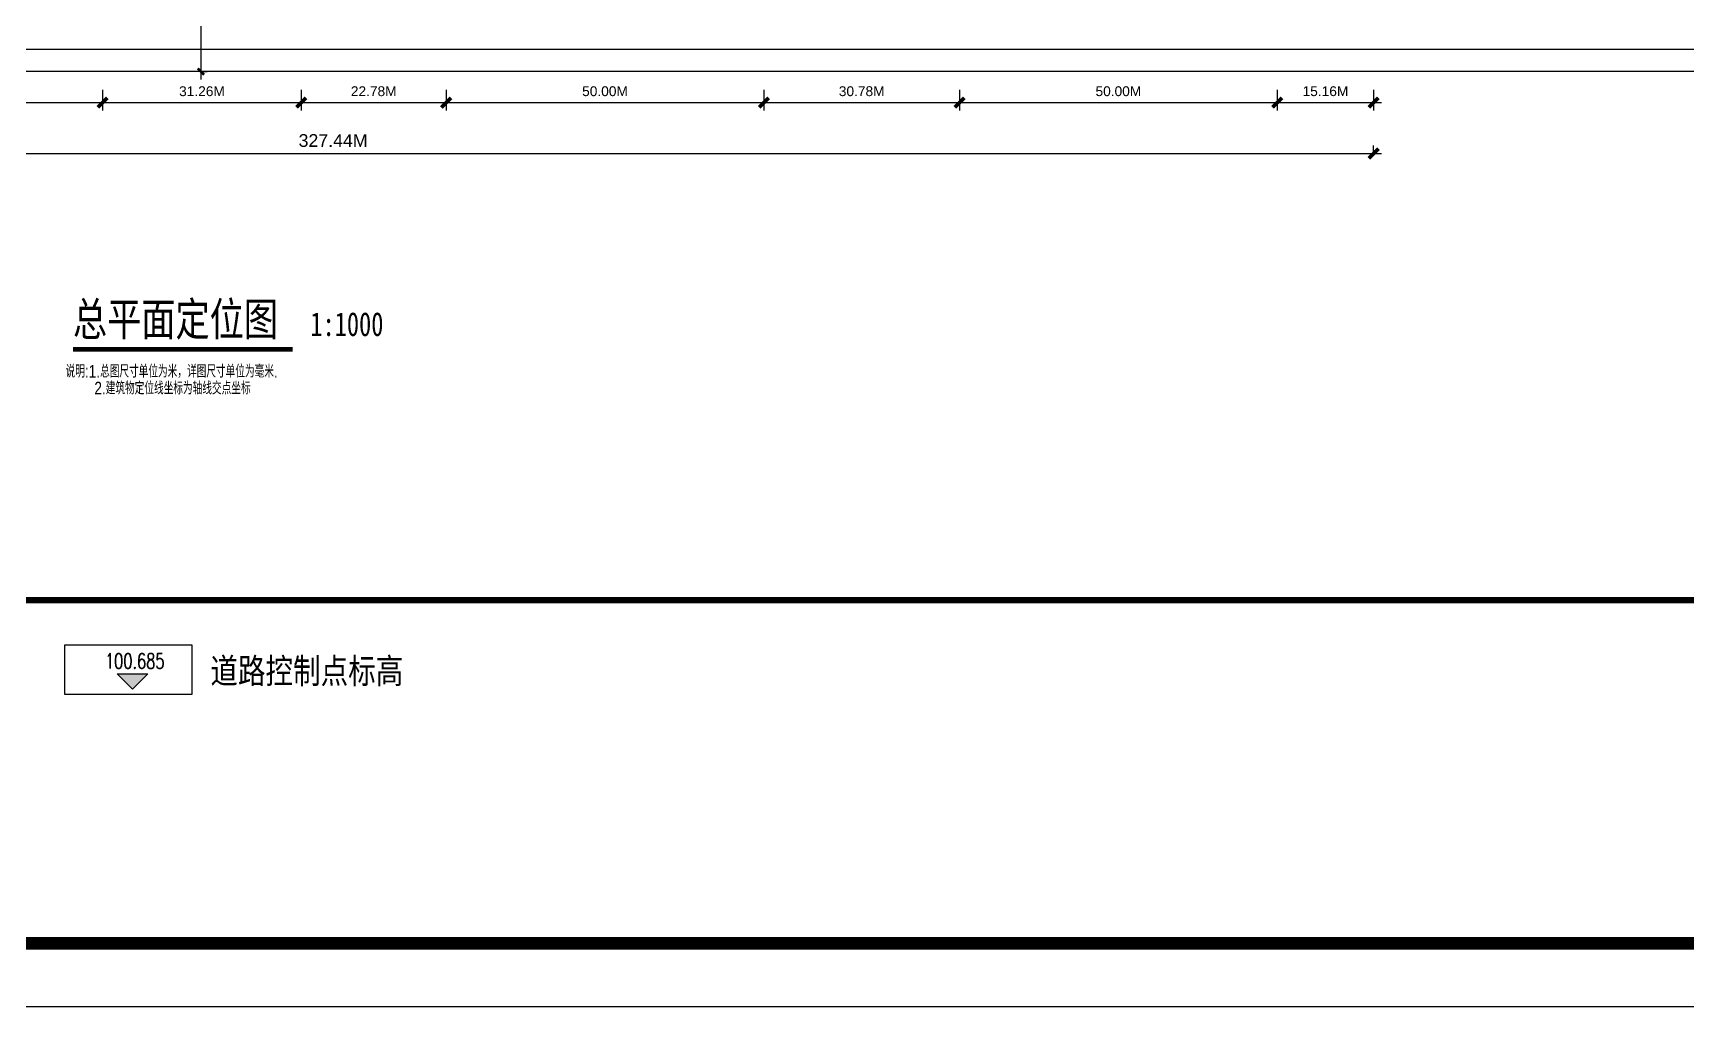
# Model space of a CAD drawing. Header units: millimetres. Extents: x 48598 to 491737630, y -729628 to 3796815806.
# Drawn here: x 489791242 to 490051464, y 3796214806 to 3796368089 of the extents above; entities that cross this region are included whole.
import ezdxf

# ---------------------------------------------------------------- set-up
doc = ezdxf.new("R2010")
doc.units = ezdxf.units.MM
doc.header["$LTSCALE"] = 0.4
doc.layers.get('0').update_dxf_attribs({"color": 251})
for name, color, linetype in [('1-总平标注', 7, 'Continuous'), ('DIM_ELEV', 3, 'Continuous'), ('DIM_SYMB', 3, 'Continuous'), ('PUB_DIM', 3, 'Continuous'), ('PUB_TEXT', 7, 'Continuous'), ('PUB_TITLE', 7, 'Continuous'), ('RD-侧石线', 7, 'Continuous'), ('Red Line$0$RD-红线', 7, 'Continuous'), ('建筑-图框', 3, 'Continuous')]:
    doc.layers.add(name, color=color, linetype=linetype)
doc.layers.add('Aa_BEM', color=7, linetype='Continuous', lineweight=0)
doc.styles.add('-黑体', font='', dxfattribs={"width": 0.8})
doc.styles.add('_TCH_DIM', font='SIMPLEX', dxfattribs={"bigfont": 'GBCBIG'})
doc.styles.add('Arial', font='arial.ttf')
doc.styles.add('ARIAL_T3', font='arial.ttf')
doc.styles.add('HZ', font='aaa等高度-单线.shx', dxfattribs={"width": 0.7, "bigfont": 'aaa-hztxt.shx'})
doc.styles.add('黑体', font='', dxfattribs={"width": 0.75})
doc.styles.get('-黑体').set_extended_font_data('SimHei')
doc.styles.get('黑体').set_extended_font_data('SimHei')
doc.dimstyles.new('Copy of DIM_CHINA_Height_must_be_current_aec', dxfattribs={"dimscale": 0, "dimtxt": 2, "dimasz": 1.5, "dimexe": 1.25, "dimexo": 0, "dimgap": 1, "dimtad": 1, "dimrnd": 0.01, "dimzin": 1, "dimdsep": 46, "dimlunit": 6, "dimtxsty": 'Arial', "dimblk": 'ARCHTICK', "dimcen": 2.5, "dimdle": 1.25, "dimadec": 0, "dimazin": 0, "dimtfac": 1, "dimtix": 1, "dimtmove": 2, "dimatfit": 3, "dimfxl": 2, "dimfxlon": 1, "dimtolj": 1, "dimtzin": 0, "dimarcsym": 0})
doc.dimstyles.new('DIM_CHINA_Height_must_be_current_IN_METERS', dxfattribs={"dimscale": 0, "dimtxt": 2, "dimasz": 1, "dimexe": 1, "dimexo": 0, "dimgap": 1, "dimtad": 1, "dimlfac": 0.001, "dimrnd": 0.01, "dimzin": 1, "dimdsep": 46, "dimtxsty": 'Arial', "dimblk": 'ARCHTICK', "dimcen": 2.5, "dimdle": 1.25, "dimadec": 0, "dimazin": 0, "dimtfac": 1, "dimtix": 1, "dimtmove": 2, "dimatfit": 3, "dimfxl": 3, "dimfxlon": 1, "dimtolj": 1, "dimtzin": 0, "dimarcsym": 0})
doc.dimstyles.new('DIM_CHINA_HEIGHT_MUST_BE_CURRENT_IN_METERS&&1000', dxfattribs={"dimtxt": 1546.413502, "dimasz": 1500, "dimexe": 1250, "dimexo": 0, "dimgap": 1000, "dimtad": 1, "dimlfac": 0.001, "dimrnd": 0.01, "dimzin": 1, "dimdsep": 46, "dimtxsty": 'ARIAL_T3', "dimblk": 'ARCHTICK', "dimcen": 2.5, "dimdle": 1250, "dimadec": 0, "dimazin": 0, "dimtfac": 1, "dimtix": 1, "dimtmove": 2, "dimatfit": 3, "dimfxl": 2000, "dimfxlon": 1, "dimtolj": 1, "dimtzin": 0, "dimarcsym": 0})

# ---------------------------------------------------------------- blocks, each defined once
blk = doc.blocks.new('_ArchTick')
at = {"color": 0, "linetype": 'ByBlock', "const_width": 0.4}
blk.add_lwpolyline([(-0.5, -0.5), (0.5, 0.5)], dxfattribs=at)
blk = doc.blocks.new('*D43')
at = {"layer": 'Aa_BEM', "color": 0, "lineweight": -2, "transparency": 16777216}
for p, q in [((489817639, 3796393279), (489817639, 3796360778)), ((489814639, 3796392029), (489818639, 3796392029)), ((489817607, 3796362028), (489818639, 3796362028))]:
    blk.add_line(p, q, dxfattribs=at)
at = {"layer": 'Aa_BEM', "color": 0, "lineweight": -2, "transparency": 16777216, "xscale": 1000, "yscale": 1000, "zscale": 1000}
for p, rotation in [((489817639, 3796392029), 90), ((489817639, 3796362028), 270)]:
    blk.add_blockref('_ArchTick', p, dxfattribs=dict(at, rotation=rotation))
at = {"layer": 'Aa_BEM', "color": 0, "transparency": 16777216, "insert": (489815617, 3796377029), "char_height": 2000, "attachment_point": 5, "rotation": 90, "style": 'Arial'}
blk.add_mtext('\\A1;30.00M', dxfattribs=at)
blk = doc.blocks.new('*D35')
at = {"layer": 'Aa_BEM', "linetype": 'Continuous', "lineweight": -2, "transparency": 16777216}
for p, q in [((489673481, 3796349140), (490003420, 3796349140)), ((489674731, 3796349138), (489674731, 3796350390)), ((490002170, 3796349138), (490002170, 3796350390))]:
    blk.add_line(p, q, dxfattribs=at)
at = {"layer": 'Aa_BEM', "linetype": 'Continuous', "lineweight": -2, "transparency": 16777216, "xscale": 1500, "yscale": 1500, "zscale": 1500, "rotation": 180}
blk.add_blockref('_ArchTick', (489674731, 3796349140), dxfattribs=at)
at = {"layer": 'Aa_BEM', "linetype": 'Continuous', "lineweight": -2, "transparency": 16777216, "xscale": 1500, "yscale": 1500, "zscale": 1500}
blk.add_blockref('_ArchTick', (490002170, 3796349140), dxfattribs=at)
at = {"layer": 'Aa_BEM', "linetype": 'Continuous', "lineweight": 0, "transparency": 16777216, "insert": (489838451, 3796351162), "char_height": 2000, "attachment_point": 5, "style": 'Arial'}
blk.add_mtext('\\A1;\\A1;327.44M', dxfattribs=at)
blk = doc.blocks.new('TK')
at = {"layer": '建筑-图框'}
blk.add_lwpolyline([(829585, -1084872), (913685, -1084872), (913685, -1144272), (829585, -1144272)], close=True, dxfattribs=at)
at = {"layer": '建筑-图框', "const_width": 200}
blk.add_lwpolyline([(832085, -1143272), (912685, -1143272), (912685, -1085872), (832085, -1085872)], close=True, dxfattribs=at)
blk = doc.blocks.new('*D80')
at = {"layer": 'PUB_DIM', "color": 0, "lineweight": -2, "transparency": 16777216}
for p, q in [((489754849, 3796359138), (489754849, 3796355888)), ((489802185, 3796359138), (489802185, 3796355888)), ((489753599, 3796357138), (489803435, 3796357138))]:
    blk.add_line(p, q, dxfattribs=at)
at = {"layer": 'PUB_DIM', "color": 0, "lineweight": -2, "transparency": 16777216, "xscale": 1500, "yscale": 1500, "zscale": 1500}
for p, rotation in [((489754849, 3796357138), 180.0004637015192), ((489802185, 3796357138), 0.0004637015191437988)]:
    blk.add_blockref('_ArchTick', p, dxfattribs=dict(at, rotation=rotation))
at = {"layer": 'PUB_DIM', "color": 0, "transparency": 16777216, "insert": (489778517, 3796358928), "char_height": 1546.4, "attachment_point": 5, "rotation": 0.00046, "style": 'ARIAL_T3'}
blk.add_mtext('\\A1;47.34M', dxfattribs=at)
blk = doc.blocks.new('*D81')
at = {"layer": 'PUB_DIM', "color": 0, "lineweight": -2, "transparency": 16777216}
for p, q in [((489802185, 3796359138), (489802185, 3796355888)), ((489833449, 3796359138), (489833449, 3796355888)), ((489800935, 3796357138), (489834699, 3796357138))]:
    blk.add_line(p, q, dxfattribs=at)
at = {"layer": 'PUB_DIM', "color": 0, "lineweight": -2, "transparency": 16777216, "xscale": 1500, "yscale": 1500, "zscale": 1500}
for p, rotation in [((489802185, 3796357138), 180.000463701632), ((489833449, 3796357138), 0.0004637016319262678)]:
    blk.add_blockref('_ArchTick', p, dxfattribs=dict(at, rotation=rotation))
at = {"layer": 'PUB_DIM', "color": 0, "transparency": 16777216, "insert": (489817817, 3796358928), "char_height": 1546.4, "attachment_point": 5, "rotation": 0.00046, "style": 'ARIAL_T3'}
blk.add_mtext('\\A1;31.26M', dxfattribs=at)
blk = doc.blocks.new('*D82')
at = {"layer": 'PUB_DIM', "color": 0, "lineweight": -2, "transparency": 16777216}
for p, q in [((489833449, 3796359138), (489833449, 3796355888)), ((489856233, 3796359139), (489856233, 3796355889)), ((489832199, 3796357138), (489857483, 3796357139))]:
    blk.add_line(p, q, dxfattribs=at)
at = {"layer": 'PUB_DIM', "color": 0, "lineweight": -2, "transparency": 16777216, "xscale": 1500, "yscale": 1500, "zscale": 1500}
for p, rotation in [((489833449, 3796357138), 180.0004637022049), ((489856233, 3796357139), 0.000463702204922277)]:
    blk.add_blockref('_ArchTick', p, dxfattribs=dict(at, rotation=rotation))
at = {"layer": 'PUB_DIM', "color": 0, "transparency": 16777216, "insert": (489844841, 3796358928), "char_height": 1546.4, "attachment_point": 5, "rotation": 0.00046, "style": 'ARIAL_T3'}
blk.add_mtext('\\A1;22.78M', dxfattribs=at)
blk = doc.blocks.new('*D83')
at = {"layer": 'PUB_DIM', "color": 0, "lineweight": -2, "transparency": 16777216}
for p, q in [((489856233, 3796359139), (489856233, 3796355889)), ((489906229, 3796359139), (489906229, 3796355889)), ((489854983, 3796357139), (489907479, 3796357139))]:
    blk.add_line(p, q, dxfattribs=at)
at = {"layer": 'PUB_DIM', "color": 0, "lineweight": -2, "transparency": 16777216, "xscale": 1500, "yscale": 1500, "zscale": 1500}
for p, rotation in [((489856233, 3796357139), 180.0004637019463), ((489906229, 3796357139), 0.000463701946317737)]:
    blk.add_blockref('_ArchTick', p, dxfattribs=dict(at, rotation=rotation))
at = {"layer": 'PUB_DIM', "color": 0, "transparency": 16777216, "insert": (489881231, 3796358928), "char_height": 1546.4, "attachment_point": 5, "rotation": 0.00046, "style": 'ARIAL_T3'}
blk.add_mtext('\\A1;50.00M', dxfattribs=at)
blk = doc.blocks.new('*D84')
at = {"layer": 'PUB_DIM', "color": 0, "lineweight": -2, "transparency": 16777216}
for p, q in [((489906229, 3796359139), (489906229, 3796355889)), ((489937012, 3796359139), (489937012, 3796355889)), ((489904979, 3796357139), (489938262, 3796357139))]:
    blk.add_line(p, q, dxfattribs=at)
at = {"layer": 'PUB_DIM', "color": 0, "lineweight": -2, "transparency": 16777216, "xscale": 1500, "yscale": 1500, "zscale": 1500}
for p, rotation in [((489906229, 3796357139), 180.000463701607), ((489937012, 3796357139), 0.0004637016069652747)]:
    blk.add_blockref('_ArchTick', p, dxfattribs=dict(at, rotation=rotation))
at = {"layer": 'PUB_DIM', "color": 0, "transparency": 16777216, "insert": (489921620, 3796358929), "char_height": 1546.4, "attachment_point": 5, "rotation": 0.00046, "style": 'ARIAL_T3'}
blk.add_mtext('\\A1;30.78M', dxfattribs=at)
blk = doc.blocks.new('*D85')
at = {"layer": 'PUB_DIM', "color": 0, "lineweight": -2, "transparency": 16777216}
for p, q in [((489937012, 3796359139), (489937012, 3796355889)), ((489987008, 3796359140), (489987008, 3796355890)), ((489935762, 3796357139), (489988258, 3796357140))]:
    blk.add_line(p, q, dxfattribs=at)
at = {"layer": 'PUB_DIM', "color": 0, "lineweight": -2, "transparency": 16777216, "xscale": 1500, "yscale": 1500, "zscale": 1500}
for p, rotation in [((489937012, 3796357139), 180.0004637019463), ((489987008, 3796357140), 0.000463701946317737)]:
    blk.add_blockref('_ArchTick', p, dxfattribs=dict(at, rotation=rotation))
at = {"layer": 'PUB_DIM', "color": 0, "transparency": 16777216, "insert": (489962010, 3796358929), "char_height": 1546.4, "attachment_point": 5, "rotation": 0.00046, "style": 'ARIAL_T3'}
blk.add_mtext('\\A1;50.00M', dxfattribs=at)
blk = doc.blocks.new('*D86')
at = {"layer": 'PUB_DIM', "color": 0, "lineweight": -2, "transparency": 16777216}
for p, q in [((489987008, 3796359140), (489987008, 3796355890)), ((490002170, 3796359140), (490002170, 3796355890)), ((489985758, 3796357140), (490003420, 3796357140))]:
    blk.add_line(p, q, dxfattribs=at)
at = {"layer": 'PUB_DIM', "color": 0, "lineweight": -2, "transparency": 16777216, "xscale": 1500, "yscale": 1500, "zscale": 1500}
for p, rotation in [((489987008, 3796357140), 180.0004637009545), ((490002170, 3796357140), 0.0004637009545062873)]:
    blk.add_blockref('_ArchTick', p, dxfattribs=dict(at, rotation=rotation))
at = {"layer": 'PUB_DIM', "color": 0, "transparency": 16777216, "insert": (489994589, 3796358929), "char_height": 1546.4, "attachment_point": 5, "rotation": 0.00046, "style": 'ARIAL_T3'}
blk.add_mtext('\\A1;15.16M', dxfattribs=at)

msp = doc.modelspace()

# ---------------------------------------------------------------- hatches: boundary and pattern name
at = {"layer": 'DIM_ELEV'}
msp.add_hatch(color=256, dxfattribs=at).paths.add_polyline_path([(489806880.833, 3796264820.853), (489804480.833, 3796267220.853), (489809280.833, 3796267220.853)])

# ---------------------------------------------------------------- linework, layer by layer
at = {"linetype": 'Continuous'}
msp.add_lwpolyline([(489796197.743, 3796264019.138), (489816254.886, 3796264019.138), (489816254.886, 3796271733.423), (489796197.743, 3796271733.423)], close=True, dxfattribs=at)
at = {"layer": 'Aa_BEM'}
msp.add_line((489674731.312, 3796349138.823), (490002169.843, 3796349138.823), dxfattribs=at)
at = {"layer": 'DIM_ELEV'}
for p, q in [((489806880.833, 3796264820.853), (489804480.833, 3796267220.853)), ((489804480.833, 3796267220.853), (489809280.833, 3796267220.853)), ((489806880.833, 3796264820.853), (489809280.833, 3796267220.853))]:
    msp.add_line(p, q, dxfattribs=at)
at = {"layer": 'DIM_SYMB', "const_width": 700}
msp.add_lwpolyline([(489797510.253, 3796318304.344), (489832071.646, 3796318304.344)], dxfattribs=at)
at = {"layer": 'PUB_TITLE'}
msp.add_lwpolyline([(489487835.455, 3796278805.864), (490141235.455, 3796278805.864), (490141235.455, 3796740805.864), (489487835.455, 3796740805.864)], close=True, dxfattribs=at)
at = {"layer": 'PUB_TITLE', "const_width": 1000}
msp.add_lwpolyline([(489408573.455, 3796278805.864), (490214573.455, 3796278805.864)], dxfattribs=at)
at = {"layer": 'RD-侧石线'}
msp.add_lwpolyline([(490141235.455, 3796365528.512), (489687068.197, 3796365528.512, 0.4791308383), (489662651.584, 3796335159.246), (489675043.815, 3796278805.864)], format="xyb", dxfattribs=at)
at = {"layer": 'Red Line$0$RD-红线', "linetype": 'ByBlock'}
msp.add_lwpolyline([(490141235.455, 3796362028.481), (489687068.203, 3796362028.481)], dxfattribs=at)

# ---------------------------------------------------------------- block references
at = {"xscale": 10, "yscale": 10, "zscale": 10}
msp.add_blockref('TK', (481087720.217, 3807657523.798), dxfattribs=at)

# ---------------------------------------------------------------- texts
at = {"color": 0, "style": 'HZ', "width": 0.8}
for s, p in [('说明:1.总图尺寸单位为米，详图尺寸单位为毫米.', (489796362.41, 3796313864.051)), ('2.建筑物定位线坐标为轴线交点坐标', (489800885.945, 3796311206.432))]:
    msp.add_text(s, height=2000, dxfattribs=at).set_placement(p)
at = {"layer": '1-总平标注', "color": 7, "style": '-黑体', "width": 0.8}
msp.add_text('道路控制点标高', height=3973.7762, dxfattribs=at).set_placement((489819141.763, 3796265718.428))
at = {"layer": 'PUB_TEXT'}
for s, height, style, width, p in [('总平面定位图', 5257.384, '黑体', 0.75, (489797510.253, 3796320434.536)), ('1:1000', 3755.2743, '黑体', 0.75, (489834871.646, 3796320405)), ('100.685', 2380, '_TCH_DIM', 0.705882, (489802560.833, 3796268060.853))]:
    msp.add_text(s, height=height, dxfattribs=dict(at, style=style, width=width)).set_placement(p)

# ---------------------------------------------------------------- dimensions: what is measured, and where the dimension line sits
at = {"layer": 'Aa_BEM'}
dim = msp.add_linear_dim(base=(489817638.595, 3796362028.481), p1=(489814395.4, 3796392029), p2=(489817607.297, 3796362028.481), angle=90, dimstyle='DIM_CHINA_Height_must_be_current_IN_METERS', override={"dimscale": 0, "dimpost": 'M', "dimtix": 1, "dimtofl": 1, "dimtmove": 2, "dimatfit": 3}, dxfattribs=at)
dim.commit()
dim.dimension.update_dxf_attribs({"geometry": '*D43', "text_midpoint": (489815616.767, 3796377028.741)})
at = {"layer": 'Aa_BEM', "color": 8, "linetype": 'Continuous', "lineweight": 0}
dim = msp.add_linear_dim(base=(490002169.843, 3796349139.823), p1=(489674731.312, 3796349138.423), p2=(490002169.843, 3796349138.423), text='\\A1;327.44M', dimstyle='Copy of DIM_CHINA_Height_must_be_current_aec', override={"dimscale": 1000, "dimpost": 'M', "dimclrd": 256, "dimclre": 256, "dimclrt": 256}, dxfattribs=at)
dim.commit()
dim.dimension.update_dxf_attribs({"geometry": '*D35', "text_midpoint": (489838450.578, 3796351161.651)})
at = {"layer": 'PUB_DIM'}
for p1, p2, picture, middle in [((489754848.696, 3796364139.221), (489802185.331, 3796364139.604), '*D80', (489778517.056, 3796358928.098)), ((489802185.331, 3796364139.604), (489833448.663, 3796364139.857), '*D81', (489817817.039, 3796358928.416)), ((489833448.663, 3796364139.857), (489856232.487, 3796364140.042), '*D82', (489844840.617, 3796358928.107)), ((489856232.487, 3796364140.042), (489906228.908, 3796364140.446), '*D83', (489881230.74, 3796358928.402)), ((489906228.908, 3796364140.446), (489937011.994, 3796364140.695), '*D84', (489921620.493, 3796358929.256)), ((489937011.994, 3796364140.695), (489987008.416, 3796364141.1), '*D85', (489962010.247, 3796358929.056)), ((489987008.416, 3796364141.1), (490002169.843, 3796364141.223), '*D86', (489994589.171, 3796358929.319))]:
    dim = msp.add_aligned_dim(p1=p1, p2=p2, distance=-7001.399, dimstyle='DIM_CHINA_HEIGHT_MUST_BE_CURRENT_IN_METERS&&1000', override={"dimpost": 'M'}, dxfattribs=at)
    dim.commit()
    dim.dimension.update_dxf_attribs({"geometry": picture, "text_midpoint": middle})

doc.saveas('drawing.dxf')
